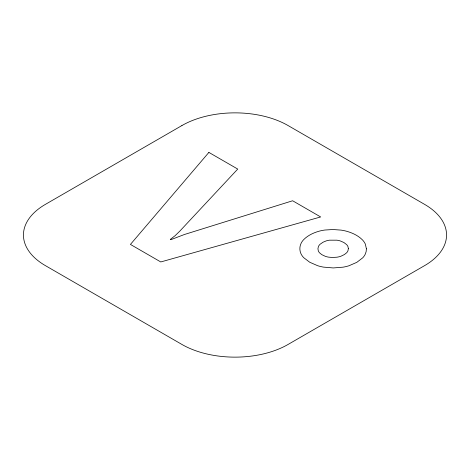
<?xml version="1.0" encoding="UTF-8"?>
<svg xmlns="http://www.w3.org/2000/svg" width="470" height="470" viewBox="0 0 470 470"><rect width="100%" height="100%" fill="white"/><g stroke="black" fill="none" stroke-linecap="round" stroke-linejoin="round"><path stroke-width="0.7" d="M366.4 248.812L366.124 251.691L365.149 254.405A30.015 17.325 0 0 1 362.758 257.789L356.824 262.336L348.922 265.773A30.591 17.66 0 0 1 343.035 267.177L333.271 267.941L323.507 267.119A31.19 18.007 0 0 1 317.62 265.691L309.718 262.242L303.702 257.66A30.967 17.878 0 0 1 300.812 253.365C299.402 250.087 299.56 246.192 301.229 243.037A30.797 17.784 0 0 1 303.673 239.647C307.803 235.447 313.314 232.85 318.919 231.246A30.203 17.437 0 0 1 324.876 230.03L332.983 229.519L341.097 230.112A31.184 18.001 0 0 1 347.066 231.381C352.694 233.026 358.222 235.64 362.399 239.835A31.572 18.23 0 0 1 365.337 244.106L366.4 248.812M348.364 248.695L347.923 250.839A14.065 8.119 0 0 1 346.613 252.79L344.428 254.54L340.903 256.238A14.411 8.319 0 0 1 336.849 257.213L332.278 257.472L328.577 257.137A13.924 8.037 0 0 1 325.264 256.303L321.78 254.64L319.606 252.878A13.883 8.014 0 0 1 318.325 250.915L317.931 248.742L318.407 246.568A14.517 8.384 0 0 1 320.117 244.236L323.055 242.203L326.092 240.94A14.065 8.119 0 0 1 329.47 240.182L336.908 240.182A14.065 8.119 0 0 1 340.28 240.94L343.887 242.514L346.613 244.6A14.065 8.119 0 0 1 347.929 246.544L348.364 248.695M208.88 152.409L130.425 244.429L160.781 261.954L320.663 216.952L292.634 200.766L184.504 234.471L170.816 239.694L170.316 239.406L175.04 235.74L179.769 231.17L237.738 169.071L208.88 152.409M181.919 125.555L45.431 204.356A75.065 43.34 0 0 0 45.431 265.644L181.919 344.445A75.065 43.34 0 0 0 288.081 344.445L424.569 265.644A75.065 43.34 0 0 0 424.569 204.356L288.081 125.555A75.065 43.34 0 0 0 181.919 125.555"/></g></svg>
